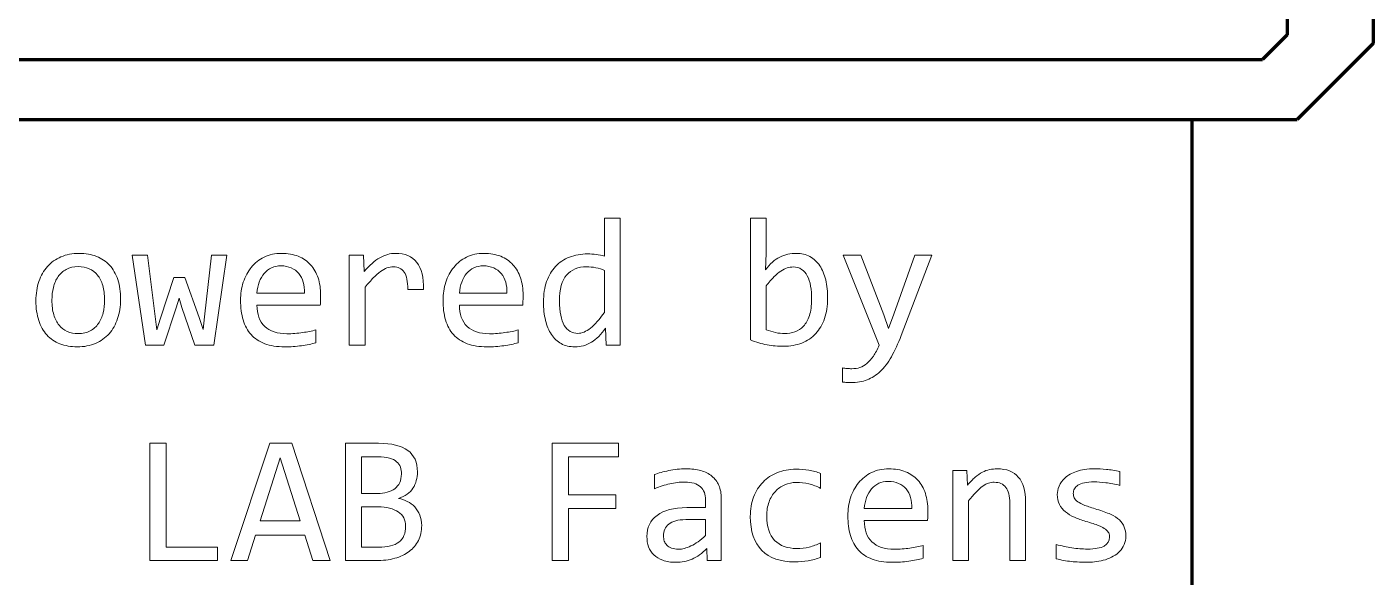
# Model space of a CAD drawing. Header units: millimetres. Extents: x -123 to 140, y -97 to 144.
# Drawn here: x 103.58 to 139.69, y 96.77 to 111.54 of the extents above; entities that cross this region are included whole.
import ezdxf

# ---------------------------------------------------------------- set-up
doc = ezdxf.new("R2010")
doc.units = ezdxf.units.MM
doc.header["$MEASUREMENT"] = 0
doc.layers.add('Layer 1', color=7, linetype='Continuous')

msp = doc.modelspace()

# ---------------------------------------------------------------- linework, layer by layer
at = {"layer": 'Layer 1', "color": 6, "lineweight": 120}
for points in [[(139.6938, 120.283), (139.6938, 120.283), (139.6937, 111.0883), (139.6937, 111.0883)], [(137.3844, 119.9558), (137.3844, 119.9558), (137.3844, 111.3222), (137.3844, 111.3222)], [(137.3844, 111.3222), (137.3844, 111.3222), (136.7244, 110.6622), (136.7244, 110.6622)], [(139.6937, 111.0883), (139.6937, 111.0883), (137.655, 109.0496), (137.655, 109.0496)], [(99.7719, 110.6624), (99.7719, 110.6624), (136.7244, 110.6622), (136.7244, 110.6622)], [(98.2743, 109.0498), (98.2743, 109.0498), (137.655, 109.0496), (137.655, 109.0496)], [(134.8441, 72.574), (134.8441, 72.574), (134.8426, 109.0496), (134.8426, 109.0496)]]:
    msp.add_open_spline(points, degree=3, dxfattribs=at)
at = {"layer": 'Layer 1', "color": 161, "lineweight": 9}
for points, knots in [([(117.436, 104.1535), (117.436, 104.3593), (117.4639, 104.5428), (117.5207, 104.7025), (117.5767, 104.8622), (117.6566, 104.9972), (117.7611, 105.1075), (117.8648, 105.2178), (117.9891, 105.3018), (118.1348, 105.3586), (118.2805, 105.4154), (118.4427, 105.4442), (118.6213, 105.4442), (118.6987, 105.4442), (118.7752, 105.4393), (118.8501, 105.4294), (118.925, 105.4203), (118.9983, 105.4047), (119.0707, 105.3841), (119.0707, 105.3841), (119.0707, 106.4023), (119.0707, 106.4023), (119.0707, 106.4023), (119.4905, 106.4023), (119.4905, 106.4023), (119.4905, 106.4023), (119.4905, 102.9945), (119.4905, 102.9945), (119.4905, 102.9945), (119.116, 102.9945), (119.116, 102.9945), (119.116, 102.9945), (119.102, 103.4522), (119.102, 103.4522), (118.9843, 103.281), (118.8575, 103.155), (118.7201, 103.0727), (118.5834, 102.9912), (118.4353, 102.95), (118.2764, 102.95), (118.1381, 102.95), (118.0155, 102.9789), (117.9101, 103.0373), (117.8047, 103.0949), (117.7175, 103.1764), (117.6475, 103.2818), (117.5775, 103.3871), (117.5249, 103.5139), (117.4895, 103.6613), (117.4541, 103.8094), (117.436, 103.9732), (117.436, 104.1535)], [0, 0, 0, 0, 0.0588235, 0.0588235, 0.0588235, 0.1176471, 0.1176471, 0.1176471, 0.1764706, 0.1764706, 0.1764706, 0.2352941, 0.2352941, 0.2352941, 0.2941176, 0.2941176, 0.2941176, 0.3529412, 0.3529412, 0.3529412, 0.4117647, 0.4117647, 0.4117647, 0.4705882, 0.4705882, 0.4705882, 0.5294118, 0.5294118, 0.5294118, 0.5882353, 0.5882353, 0.5882353, 0.6470588, 0.6470588, 0.6470588, 0.7058824, 0.7058824, 0.7058824, 0.7647059, 0.7647059, 0.7647059, 0.8235294, 0.8235294, 0.8235294, 0.8823529, 0.8823529, 0.8823529, 0.9411765, 0.9411765, 0.9411765, 1, 1, 1, 1]), ([(125.06, 104.2482), (125.06, 104.0473), (125.032, 103.867), (124.9769, 103.709), (124.9209, 103.5509), (124.8427, 103.416), (124.7407, 103.3065), (124.6386, 103.1962), (124.5143, 103.1114), (124.3678, 103.0529), (124.2212, 102.9945), (124.0566, 102.9649), (123.8731, 102.9649), (123.7306, 102.9649), (123.5841, 102.9789), (123.4343, 103.006), (123.2845, 103.0332), (123.1372, 103.0768), (122.9906, 103.1361), (122.9906, 103.1361), (122.9906, 106.4023), (122.9906, 106.4023), (122.9906, 106.4023), (123.4104, 106.4023), (123.4104, 106.4023), (123.4104, 106.4023), (123.4104, 105.464), (123.4104, 105.464), (123.4104, 105.464), (123.3915, 105.0153), (123.3915, 105.0153), (123.5117, 105.1775), (123.6409, 105.2919), (123.7784, 105.3586), (123.9159, 105.4253), (124.0632, 105.459), (124.2204, 105.459), (124.3587, 105.459), (124.4805, 105.4302), (124.5851, 105.3718), (124.6896, 105.3141), (124.7769, 105.2326), (124.8477, 105.1273), (124.9185, 105.0219), (124.972, 104.8952), (125.0074, 104.7462), (125.0427, 104.5972), (125.06, 104.4317), (125.06, 104.2482)], [0, 0, 0, 0, 0.0625, 0.0625, 0.0625, 0.125, 0.125, 0.125, 0.1875, 0.1875, 0.1875, 0.25, 0.25, 0.25, 0.3125, 0.3125, 0.3125, 0.375, 0.375, 0.375, 0.4375, 0.4375, 0.4375, 0.5, 0.5, 0.5, 0.5625, 0.5625, 0.5625, 0.625, 0.625, 0.625, 0.6875, 0.6875, 0.6875, 0.75, 0.75, 0.75, 0.8125, 0.8125, 0.8125, 0.875, 0.875, 0.875, 0.9375, 0.9375, 0.9375, 1, 1, 1, 1]), ([(106.0903, 104.2235), (106.0903, 104.0358), (106.064, 103.8629), (106.0105, 103.7065), (105.9578, 103.5493), (105.8813, 103.4151), (105.7817, 103.3032), (105.6821, 103.1921), (105.5602, 103.1048), (105.4178, 103.0431), (105.2746, 102.9813), (105.1116, 102.95), (104.9305, 102.95), (104.7568, 102.95), (104.6013, 102.9772), (104.4638, 103.0307), (104.3263, 103.085), (104.2094, 103.1641), (104.114, 103.2686), (104.0185, 103.3731), (103.9452, 103.5024), (103.8942, 103.6571), (103.844, 103.8111), (103.8185, 103.9889), (103.8185, 104.1897), (103.8185, 104.3782), (103.8448, 104.5503), (103.8983, 104.705), (103.951, 104.8606), (104.0275, 104.9939), (104.1271, 105.1059), (104.2267, 105.217), (104.3486, 105.3043), (104.491, 105.366), (104.6342, 105.4277), (104.7972, 105.459), (104.9783, 105.459), (105.152, 105.459), (105.3075, 105.4318), (105.445, 105.3783), (105.5825, 105.324), (105.6993, 105.2458), (105.7948, 105.1421), (105.8903, 105.0384), (105.9636, 104.9091), (106.0146, 104.7544), (106.0648, 104.6005), (106.0903, 104.4235), (106.0903, 104.2235)], [0, 0, 0, 0, 0.0625, 0.0625, 0.0625, 0.125, 0.125, 0.125, 0.1875, 0.1875, 0.1875, 0.25, 0.25, 0.25, 0.3125, 0.3125, 0.3125, 0.375, 0.375, 0.375, 0.4375, 0.4375, 0.4375, 0.5, 0.5, 0.5, 0.5625, 0.5625, 0.5625, 0.625, 0.625, 0.625, 0.6875, 0.6875, 0.6875, 0.75, 0.75, 0.75, 0.8125, 0.8125, 0.8125, 0.875, 0.875, 0.875, 0.9375, 0.9375, 0.9375, 1, 1, 1, 1]), ([(105.6607, 104.2062), (105.6607, 104.3552), (105.6442, 104.486), (105.6113, 104.598), (105.5783, 104.7099), (105.5314, 104.803), (105.4705, 104.8779), (105.4088, 104.9528), (105.3347, 105.0087), (105.2474, 105.0466), (105.1594, 105.0845), (105.0622, 105.1034), (104.9544, 105.1034), (104.8293, 105.1034), (104.7214, 105.0787), (104.6325, 105.0301), (104.5436, 104.9808), (104.4704, 104.9149), (104.4136, 104.8334), (104.356, 104.7511), (104.3148, 104.6556), (104.2876, 104.547), (104.2613, 104.4383), (104.2481, 104.3247), (104.2481, 104.2062), (104.2481, 104.0564), (104.2646, 103.9247), (104.2975, 103.8127), (104.3304, 103.6999), (104.3774, 103.6061), (104.4383, 103.5312), (104.5, 103.4563), (104.5733, 103.4003), (104.6605, 103.3624), (104.747, 103.3246), (104.8449, 103.3057), (104.9544, 103.3057), (105.0795, 103.3057), (105.1873, 103.3303), (105.2762, 103.3789), (105.3651, 103.4283), (105.4384, 103.4942), (105.4952, 103.5756), (105.5528, 103.658), (105.594, 103.7534), (105.6211, 103.8621), (105.6475, 103.9708), (105.6607, 104.0852), (105.6607, 104.2062)], [0, 0, 0, 0, 0.0625, 0.0625, 0.0625, 0.125, 0.125, 0.125, 0.1875, 0.1875, 0.1875, 0.25, 0.25, 0.25, 0.3125, 0.3125, 0.3125, 0.375, 0.375, 0.375, 0.4375, 0.4375, 0.4375, 0.5, 0.5, 0.5, 0.5625, 0.5625, 0.5625, 0.625, 0.625, 0.625, 0.6875, 0.6875, 0.6875, 0.75, 0.75, 0.75, 0.8125, 0.8125, 0.8125, 0.875, 0.875, 0.875, 0.9375, 0.9375, 0.9375, 1, 1, 1, 1]), ([(108.9418, 105.4146), (108.9418, 105.4146), (108.5919, 102.9945), (108.5919, 102.9945), (108.5919, 102.9945), (108.0824, 102.9945), (108.0824, 102.9945), (108.0824, 102.9945), (107.7326, 104.0086), (107.7326, 104.0086), (107.7326, 104.0086), (107.6626, 104.2556), (107.6626, 104.2556), (107.6626, 104.2556), (107.5827, 103.9946), (107.5827, 103.9946), (107.5827, 103.9946), (107.2485, 102.9945), (107.2485, 102.9945), (107.2485, 102.9945), (106.7538, 102.9945), (106.7538, 102.9945), (106.7538, 102.9945), (106.4032, 105.4146), (106.4032, 105.4146), (106.4032, 105.4146), (106.8131, 105.4146), (106.8131, 105.4146), (106.8131, 105.4146), (107.0164, 103.7683), (107.0164, 103.7683), (107.0164, 103.7683), (107.06, 103.4044), (107.06, 103.4044), (107.06, 103.4044), (107.1638, 103.7222), (107.1638, 103.7222), (107.1638, 103.7222), (107.5152, 104.812), (107.5152, 104.812), (107.5152, 104.812), (107.8173, 104.812), (107.8173, 104.812), (107.8173, 104.812), (108.196, 103.737), (108.196, 103.737), (108.196, 103.737), (108.3046, 103.4184), (108.3046, 103.4184), (108.3046, 103.4184), (108.3409, 103.7559), (108.3409, 103.7559), (108.3409, 103.7559), (108.5269, 105.4146), (108.5269, 105.4146), (108.5269, 105.4146), (108.9418, 105.4146), (108.9418, 105.4146)], [0, 0, 0, 0, 0.0526316, 0.0526316, 0.0526316, 0.1052632, 0.1052632, 0.1052632, 0.1578947, 0.1578947, 0.1578947, 0.2105263, 0.2105263, 0.2105263, 0.2631579, 0.2631579, 0.2631579, 0.3157895, 0.3157895, 0.3157895, 0.3684211, 0.3684211, 0.3684211, 0.4210526, 0.4210526, 0.4210526, 0.4736842, 0.4736842, 0.4736842, 0.5263158, 0.5263158, 0.5263158, 0.5789474, 0.5789474, 0.5789474, 0.6315789, 0.6315789, 0.6315789, 0.6842105, 0.6842105, 0.6842105, 0.7368421, 0.7368421, 0.7368421, 0.7894737, 0.7894737, 0.7894737, 0.8421053, 0.8421053, 0.8421053, 0.8947368, 0.8947368, 0.8947368, 0.9473684, 0.9473684, 0.9473684, 1, 1, 1, 1]), ([(111.4573, 104.3338), (111.4573, 104.2745), (111.4565, 104.2243), (111.4549, 104.1848), (111.4532, 104.1444), (111.4508, 104.1066), (111.4475, 104.0712), (111.4475, 104.0712), (109.7485, 104.0712), (109.7485, 104.0712), (109.7485, 103.8234), (109.8176, 103.6324), (109.9559, 103.4999), (110.0942, 103.3674), (110.2934, 103.3007), (110.5543, 103.3007), (110.6251, 103.3007), (110.6959, 103.3032), (110.7667, 103.3089), (110.8375, 103.3147), (110.9058, 103.3221), (110.9717, 103.332), (111.0375, 103.3419), (111.1009, 103.3526), (111.161, 103.3649), (111.2219, 103.3764), (111.2771, 103.3896), (111.3289, 103.4044), (111.3289, 103.4044), (111.3289, 103.0587), (111.3289, 103.0587), (111.2145, 103.0266), (111.0853, 103.0003), (110.9412, 102.9805), (110.798, 102.9599), (110.6482, 102.95), (110.4943, 102.95), (110.286, 102.95), (110.1074, 102.978), (109.9584, 103.0348), (109.8086, 103.0908), (109.6859, 103.1723), (109.5904, 103.2793), (109.4941, 103.3863), (109.4233, 103.5172), (109.3781, 103.6728), (109.332, 103.8275), (109.3089, 104.0037), (109.3089, 104.1996), (109.3089, 104.37), (109.3336, 104.5313), (109.3822, 104.6836), (109.4316, 104.8351), (109.5032, 104.9692), (109.597, 105.0837), (109.6909, 105.1989), (109.8061, 105.2903), (109.9427, 105.3578), (110.0794, 105.4253), (110.235, 105.459), (110.4086, 105.459), (110.5774, 105.459), (110.7264, 105.4327), (110.8573, 105.3792), (110.9873, 105.3265), (111.0968, 105.2516), (111.1857, 105.1544), (111.2754, 105.0573), (111.3429, 104.9388), (111.389, 104.7997), (111.4343, 104.6614), (111.4573, 104.5058), (111.4573, 104.3338)], [0, 0, 0, 0, 0.0416667, 0.0416667, 0.0416667, 0.0833333, 0.0833333, 0.0833333, 0.125, 0.125, 0.125, 0.1666667, 0.1666667, 0.1666667, 0.2083333, 0.2083333, 0.2083333, 0.25, 0.25, 0.25, 0.2916667, 0.2916667, 0.2916667, 0.3333333, 0.3333333, 0.3333333, 0.375, 0.375, 0.375, 0.4166667, 0.4166667, 0.4166667, 0.4583333, 0.4583333, 0.4583333, 0.5, 0.5, 0.5, 0.5416667, 0.5416667, 0.5416667, 0.5833333, 0.5833333, 0.5833333, 0.625, 0.625, 0.625, 0.6666667, 0.6666667, 0.6666667, 0.7083333, 0.7083333, 0.7083333, 0.75, 0.75, 0.75, 0.7916667, 0.7916667, 0.7916667, 0.8333333, 0.8333333, 0.8333333, 0.875, 0.875, 0.875, 0.9166667, 0.9166667, 0.9166667, 0.9583333, 0.9583333, 0.9583333, 1, 1, 1, 1]), ([(111.0227, 104.3922), (111.0277, 104.5), (111.017, 104.5988), (110.9914, 104.6877), (110.9659, 104.7766), (110.9256, 104.854), (110.8721, 104.9182), (110.8178, 104.9824), (110.7511, 105.0326), (110.6704, 105.0688), (110.5897, 105.1051), (110.4967, 105.1232), (110.3905, 105.1232), (110.2983, 105.1232), (110.2152, 105.1059), (110.1395, 105.0705), (110.0637, 105.0351), (109.9987, 104.9849), (109.9436, 104.9207), (109.8892, 104.8565), (109.8448, 104.7791), (109.811, 104.6885), (109.7773, 104.5988), (109.7567, 104.5), (109.7485, 104.3922), (109.7485, 104.3922), (111.0227, 104.3922), (111.0227, 104.3922)], [0, 0, 0, 0, 0.1111111, 0.1111111, 0.1111111, 0.2222222, 0.2222222, 0.2222222, 0.3333333, 0.3333333, 0.3333333, 0.4444444, 0.4444444, 0.4444444, 0.5555556, 0.5555556, 0.5555556, 0.6666667, 0.6666667, 0.6666667, 0.7777778, 0.7777778, 0.7777778, 0.8888889, 0.8888889, 0.8888889, 1, 1, 1, 1]), ([(112.227, 105.4146), (112.227, 105.4146), (112.6106, 105.4146), (112.6106, 105.4146), (112.6106, 105.4146), (112.6229, 104.9684), (112.6229, 104.9684), (112.7662, 105.1405), (112.9069, 105.2656), (113.046, 105.3429), (113.1852, 105.4203), (113.3259, 105.459), (113.4675, 105.459), (113.7177, 105.459), (113.9079, 105.3775), (114.0379, 105.2154), (114.1672, 105.0524), (114.2273, 104.8112), (114.2174, 104.491), (114.2174, 104.491), (113.7926, 104.491), (113.7926, 104.491), (113.7976, 104.7042), (113.7663, 104.8581), (113.6996, 104.9544), (113.633, 105.0507), (113.535, 105.0985), (113.4066, 105.0985), (113.3506, 105.0985), (113.2938, 105.0886), (113.237, 105.068), (113.1794, 105.0483), (113.121, 105.0162), (113.0609, 104.9717), (113, 104.9273), (112.9366, 104.8705), (112.8691, 104.8005), (112.8016, 104.7313), (112.7291, 104.6474), (112.6518, 104.5486), (112.6518, 104.5486), (112.6518, 102.9945), (112.6518, 102.9945), (112.6518, 102.9945), (112.227, 102.9945), (112.227, 102.9945), (112.227, 102.9945), (112.227, 105.4146), (112.227, 105.4146)], [0, 0, 0, 0, 0.0625, 0.0625, 0.0625, 0.125, 0.125, 0.125, 0.1875, 0.1875, 0.1875, 0.25, 0.25, 0.25, 0.3125, 0.3125, 0.3125, 0.375, 0.375, 0.375, 0.4375, 0.4375, 0.4375, 0.5, 0.5, 0.5, 0.5625, 0.5625, 0.5625, 0.625, 0.625, 0.625, 0.6875, 0.6875, 0.6875, 0.75, 0.75, 0.75, 0.8125, 0.8125, 0.8125, 0.875, 0.875, 0.875, 0.9375, 0.9375, 0.9375, 1, 1, 1, 1]), ([(116.8885, 104.3338), (116.8885, 104.2745), (116.8877, 104.2243), (116.8861, 104.1848), (116.8844, 104.1444), (116.882, 104.1066), (116.8787, 104.0712), (116.8787, 104.0712), (115.1797, 104.0712), (115.1797, 104.0712), (115.1797, 103.8234), (115.2488, 103.6324), (115.3871, 103.4999), (115.5254, 103.3674), (115.7246, 103.3007), (115.9855, 103.3007), (116.0563, 103.3007), (116.1271, 103.3032), (116.1979, 103.3089), (116.2687, 103.3147), (116.337, 103.3221), (116.4029, 103.332), (116.4687, 103.3419), (116.5321, 103.3526), (116.5922, 103.3649), (116.6531, 103.3764), (116.7083, 103.3896), (116.7601, 103.4044), (116.7601, 103.4044), (116.7601, 103.0587), (116.7601, 103.0587), (116.6457, 103.0266), (116.5165, 103.0003), (116.3724, 102.9805), (116.2292, 102.9599), (116.0794, 102.95), (115.9255, 102.95), (115.7172, 102.95), (115.5386, 102.978), (115.3896, 103.0348), (115.2398, 103.0908), (115.1171, 103.1723), (115.0216, 103.2793), (114.9253, 103.3863), (114.8545, 103.5172), (114.8093, 103.6728), (114.7632, 103.8275), (114.7401, 104.0037), (114.7401, 104.1996), (114.7401, 104.37), (114.7648, 104.5313), (114.8134, 104.6836), (114.8628, 104.8351), (114.9344, 104.9692), (115.0282, 105.0837), (115.1221, 105.1989), (115.2373, 105.2903), (115.3739, 105.3578), (115.5106, 105.4253), (115.6662, 105.459), (115.8398, 105.459), (116.0086, 105.459), (116.1576, 105.4327), (116.2885, 105.3792), (116.4185, 105.3265), (116.528, 105.2516), (116.6169, 105.1544), (116.7066, 105.0573), (116.7741, 104.9388), (116.8202, 104.7997), (116.8655, 104.6614), (116.8885, 104.5058), (116.8885, 104.3338)], [0, 0, 0, 0, 0.0416667, 0.0416667, 0.0416667, 0.0833333, 0.0833333, 0.0833333, 0.125, 0.125, 0.125, 0.1666667, 0.1666667, 0.1666667, 0.2083333, 0.2083333, 0.2083333, 0.25, 0.25, 0.25, 0.2916667, 0.2916667, 0.2916667, 0.3333333, 0.3333333, 0.3333333, 0.375, 0.375, 0.375, 0.4166667, 0.4166667, 0.4166667, 0.4583333, 0.4583333, 0.4583333, 0.5, 0.5, 0.5, 0.5416667, 0.5416667, 0.5416667, 0.5833333, 0.5833333, 0.5833333, 0.625, 0.625, 0.625, 0.6666667, 0.6666667, 0.6666667, 0.7083333, 0.7083333, 0.7083333, 0.75, 0.75, 0.75, 0.7916667, 0.7916667, 0.7916667, 0.8333333, 0.8333333, 0.8333333, 0.875, 0.875, 0.875, 0.9166667, 0.9166667, 0.9166667, 0.9583333, 0.9583333, 0.9583333, 1, 1, 1, 1]), ([(116.4539, 104.3922), (116.4589, 104.5), (116.4482, 104.5988), (116.4226, 104.6877), (116.3971, 104.7766), (116.3568, 104.854), (116.3033, 104.9182), (116.249, 104.9824), (116.1823, 105.0326), (116.1016, 105.0688), (116.0209, 105.1051), (115.9279, 105.1232), (115.8217, 105.1232), (115.7295, 105.1232), (115.6464, 105.1059), (115.5707, 105.0705), (115.4949, 105.0351), (115.4299, 104.9849), (115.3748, 104.9207), (115.3204, 104.8565), (115.276, 104.7791), (115.2422, 104.6885), (115.2085, 104.5988), (115.1879, 104.5), (115.1797, 104.3922), (115.1797, 104.3922), (116.4539, 104.3922), (116.4539, 104.3922)], [0, 0, 0, 0, 0.1111111, 0.1111111, 0.1111111, 0.2222222, 0.2222222, 0.2222222, 0.3333333, 0.3333333, 0.3333333, 0.4444444, 0.4444444, 0.4444444, 0.5555556, 0.5555556, 0.5555556, 0.6666667, 0.6666667, 0.6666667, 0.7777778, 0.7777778, 0.7777778, 0.8888889, 0.8888889, 0.8888889, 1, 1, 1, 1]), ([(127.8571, 105.4146), (127.8571, 105.4146), (127.034, 103.2538), (127.034, 103.2538), (126.9492, 103.0332), (126.8611, 102.843), (126.7697, 102.6833), (126.6792, 102.5237), (126.5796, 102.3928), (126.4718, 102.2899), (126.3648, 102.1878), (126.2462, 102.1121), (126.1178, 102.0643), (125.9894, 102.0158), (125.8453, 101.9919), (125.6857, 101.9919), (125.6445, 101.9919), (125.6066, 101.9927), (125.5729, 101.9944), (125.5391, 101.996), (125.5021, 101.9985), (125.4618, 102.0018), (125.4618, 102.0018), (125.4618, 102.3821), (125.4618, 102.3821), (125.4972, 102.3771), (125.5358, 102.373), (125.5778, 102.3689), (125.619, 102.3648), (125.6634, 102.3623), (125.7103, 102.3623), (125.7869, 102.3623), (125.8593, 102.3738), (125.926, 102.3961), (125.9927, 102.4183), (126.0561, 102.4553), (126.1153, 102.5055), (126.1746, 102.5566), (126.2314, 102.6224), (126.2866, 102.7023), (126.3409, 102.783), (126.3944, 102.8801), (126.4454, 102.9945), (126.4454, 102.9945), (125.4766, 105.4146), (125.4766, 105.4146), (125.4766, 105.4146), (125.954, 105.4146), (125.954, 105.4146), (125.954, 105.4146), (126.5681, 103.8119), (126.5681, 103.8119), (126.5681, 103.8119), (126.6915, 103.4382), (126.6915, 103.4382), (126.6915, 103.4382), (126.8315, 103.8234), (126.8315, 103.8234), (126.8315, 103.8234), (127.397, 105.4146), (127.397, 105.4146), (127.397, 105.4146), (127.8571, 105.4146), (127.8571, 105.4146)], [0, 0, 0, 0, 0.047619, 0.047619, 0.047619, 0.0952381, 0.0952381, 0.0952381, 0.1428571, 0.1428571, 0.1428571, 0.1904762, 0.1904762, 0.1904762, 0.2380952, 0.2380952, 0.2380952, 0.2857143, 0.2857143, 0.2857143, 0.3333333, 0.3333333, 0.3333333, 0.3809524, 0.3809524, 0.3809524, 0.4285714, 0.4285714, 0.4285714, 0.4761905, 0.4761905, 0.4761905, 0.5238095, 0.5238095, 0.5238095, 0.5714286, 0.5714286, 0.5714286, 0.6190476, 0.6190476, 0.6190476, 0.6666667, 0.6666667, 0.6666667, 0.7142857, 0.7142857, 0.7142857, 0.7619048, 0.7619048, 0.7619048, 0.8095238, 0.8095238, 0.8095238, 0.8571429, 0.8571429, 0.8571429, 0.9047619, 0.9047619, 0.9047619, 0.952381, 0.952381, 0.952381, 1, 1, 1, 1]), ([(117.8656, 104.1815), (117.8656, 103.8893), (117.9084, 103.6703), (117.9949, 103.5263), (118.0813, 103.3822), (118.2031, 103.3106), (118.3604, 103.3106), (118.4674, 103.3106), (118.5793, 103.3583), (118.6979, 103.453), (118.8156, 103.5477), (118.9407, 103.6884), (119.0707, 103.8753), (119.0707, 103.8753), (119.0707, 104.9997), (119.0707, 104.9997), (119.0016, 105.0318), (118.925, 105.0565), (118.8411, 105.073), (118.7579, 105.0902), (118.6748, 105.0985), (118.5925, 105.0985), (118.3637, 105.0985), (118.1859, 105.0244), (118.0574, 104.8762), (117.9299, 104.7289), (117.8656, 104.4967), (117.8656, 104.1815)], [0, 0, 0, 0, 0.1111111, 0.1111111, 0.1111111, 0.2222222, 0.2222222, 0.2222222, 0.3333333, 0.3333333, 0.3333333, 0.4444444, 0.4444444, 0.4444444, 0.5555556, 0.5555556, 0.5555556, 0.6666667, 0.6666667, 0.6666667, 0.7777778, 0.7777778, 0.7777778, 0.8888889, 0.8888889, 0.8888889, 1, 1, 1, 1]), ([(124.6303, 104.23), (124.6303, 104.3568), (124.6213, 104.4737), (124.6024, 104.5799), (124.5843, 104.6861), (124.5546, 104.7766), (124.5143, 104.8523), (124.4748, 104.9281), (124.4229, 104.9873), (124.3604, 105.0293), (124.2978, 105.0721), (124.2229, 105.0935), (124.1365, 105.0935), (124.083, 105.0935), (124.0294, 105.0853), (123.9743, 105.068), (123.92, 105.0516), (123.8632, 105.0227), (123.8047, 104.9841), (123.7463, 104.9445), (123.6837, 104.8919), (123.6187, 104.8268), (123.5537, 104.7618), (123.4845, 104.6811), (123.4104, 104.5848), (123.4104, 104.5848), (123.4104, 103.4094), (123.4104, 103.4094), (123.4928, 103.3773), (123.5759, 103.3517), (123.6615, 103.3336), (123.7463, 103.3147), (123.8278, 103.3057), (123.9043, 103.3057), (124.0015, 103.3057), (124.0928, 103.3213), (124.1809, 103.3517), (124.2682, 103.3822), (124.3455, 103.4332), (124.4122, 103.5049), (124.4789, 103.5765), (124.5316, 103.6711), (124.5711, 103.7897), (124.6106, 103.9074), (124.6303, 104.0547), (124.6303, 104.23)], [0, 0, 0, 0, 0.0666667, 0.0666667, 0.0666667, 0.1333333, 0.1333333, 0.1333333, 0.2, 0.2, 0.2, 0.2666667, 0.2666667, 0.2666667, 0.3333333, 0.3333333, 0.3333333, 0.4, 0.4, 0.4, 0.4666667, 0.4666667, 0.4666667, 0.5333333, 0.5333333, 0.5333333, 0.6, 0.6, 0.6, 0.6666667, 0.6666667, 0.6666667, 0.7333333, 0.7333333, 0.7333333, 0.8, 0.8, 0.8, 0.8666667, 0.8666667, 0.8666667, 0.9333333, 0.9333333, 0.9333333, 1, 1, 1, 1]), ([(108.6874, 97.211), (108.6874, 97.211), (106.8748, 97.211), (106.8748, 97.211), (106.8748, 97.211), (106.8748, 100.362), (106.8748, 100.362), (106.8748, 100.362), (107.3095, 100.362), (107.3095, 100.362), (107.3095, 100.362), (107.3095, 97.5765), (107.3095, 97.5765), (107.3095, 97.5765), (108.6874, 97.5765), (108.6874, 97.5765), (108.6874, 97.5765), (108.6874, 97.211), (108.6874, 97.211)], [0, 0, 0, 0, 0.1666667, 0.1666667, 0.1666667, 0.3333333, 0.3333333, 0.3333333, 0.5, 0.5, 0.5, 0.6666667, 0.6666667, 0.6666667, 0.8333333, 0.8333333, 0.8333333, 1, 1, 1, 1]), ([(111.7166, 97.211), (111.7166, 97.211), (111.2491, 97.211), (111.2491, 97.211), (111.2491, 97.211), (111.0309, 97.8975), (111.0309, 97.8975), (111.0309, 97.8975), (109.7139, 97.8975), (109.7139, 97.8975), (109.7139, 97.8975), (109.4958, 97.211), (109.4958, 97.211), (109.4958, 97.211), (109.0496, 97.211), (109.0496, 97.211), (109.0496, 97.211), (110.0958, 100.362), (110.0958, 100.362), (110.0958, 100.362), (110.6844, 100.362), (110.6844, 100.362), (110.6844, 100.362), (111.7166, 97.211), (111.7166, 97.211)], [0, 0, 0, 0, 0.125, 0.125, 0.125, 0.25, 0.25, 0.25, 0.375, 0.375, 0.375, 0.5, 0.5, 0.5, 0.625, 0.625, 0.625, 0.75, 0.75, 0.75, 0.875, 0.875, 0.875, 1, 1, 1, 1]), ([(114.168, 98.1535), (114.168, 98.0029), (114.1392, 97.8687), (114.0807, 97.7518), (114.0231, 97.6357), (113.9408, 97.537), (113.833, 97.4571), (113.726, 97.3765), (113.5967, 97.3155), (113.4445, 97.2736), (113.293, 97.2316), (113.1242, 97.211), (112.9382, 97.211), (112.9382, 97.211), (112.1233, 97.211), (112.1233, 97.211), (112.1233, 97.211), (112.1233, 100.362), (112.1233, 100.362), (112.1233, 100.362), (113.0139, 100.362), (113.0139, 100.362), (113.7079, 100.362), (114.0544, 100.1068), (114.0544, 99.5957), (114.0544, 99.4253), (114.0141, 99.2788), (113.9342, 99.1561), (113.8544, 99.0343), (113.7235, 98.9437), (113.5424, 98.8836), (113.6272, 98.868), (113.707, 98.8408), (113.7828, 98.8021), (113.8577, 98.7635), (113.9243, 98.7132), (113.982, 98.6523), (114.0388, 98.5914), (114.0849, 98.519), (114.1178, 98.4358), (114.1515, 98.3519), (114.168, 98.258), (114.168, 98.1535)], [0, 0, 0, 0, 0.0714286, 0.0714286, 0.0714286, 0.1428571, 0.1428571, 0.1428571, 0.2142857, 0.2142857, 0.2142857, 0.2857143, 0.2857143, 0.2857143, 0.3571429, 0.3571429, 0.3571429, 0.4285714, 0.4285714, 0.4285714, 0.5, 0.5, 0.5, 0.5714286, 0.5714286, 0.5714286, 0.6428571, 0.6428571, 0.6428571, 0.7142857, 0.7142857, 0.7142857, 0.7857143, 0.7857143, 0.7857143, 0.8571429, 0.8571429, 0.8571429, 0.9285714, 0.9285714, 0.9285714, 1, 1, 1, 1]), ([(119.4461, 99.9965), (119.4461, 99.9965), (118.1077, 99.9965), (118.1077, 99.9965), (118.1077, 99.9965), (118.1077, 98.9742), (118.1077, 98.9742), (118.1077, 98.9742), (119.3761, 98.9742), (119.3761, 98.9742), (119.3761, 98.9742), (119.3761, 98.6136), (119.3761, 98.6136), (119.3761, 98.6136), (118.1077, 98.6136), (118.1077, 98.6136), (118.1077, 98.6136), (118.1077, 97.211), (118.1077, 97.211), (118.1077, 97.211), (117.6681, 97.211), (117.6681, 97.211), (117.6681, 97.211), (117.6681, 100.362), (117.6681, 100.362), (117.6681, 100.362), (119.4461, 100.362), (119.4461, 100.362), (119.4461, 100.362), (119.4461, 99.9965), (119.4461, 99.9965)], [0, 0, 0, 0, 0.1, 0.1, 0.1, 0.2, 0.2, 0.2, 0.3, 0.3, 0.3, 0.4, 0.4, 0.4, 0.5, 0.5, 0.5, 0.6, 0.6, 0.6, 0.7, 0.7, 0.7, 0.8, 0.8, 0.8, 0.9, 0.9, 0.9, 1, 1, 1, 1]), ([(110.9083, 98.2827), (110.9083, 98.2827), (110.3733, 99.9694), (110.3733, 99.9694), (110.3733, 99.9694), (109.8366, 98.2827), (109.8366, 98.2827), (109.8366, 98.2827), (110.9083, 98.2827), (110.9083, 98.2827)], [0, 0, 0, 0, 0.3333333, 0.3333333, 0.3333333, 0.6666667, 0.6666667, 0.6666667, 1, 1, 1, 1]), ([(113.6247, 99.538), (113.6247, 99.6023), (113.6148, 99.6632), (113.5959, 99.72), (113.577, 99.7776), (113.5432, 99.8261), (113.4955, 99.8673), (113.4477, 99.9085), (113.3827, 99.9414), (113.302, 99.9653), (113.2206, 99.9891), (113.1177, 100.0015), (112.9934, 100.0015), (112.9934, 100.0015), (112.553, 100.0015), (112.553, 100.0015), (112.553, 100.0015), (112.553, 99.0137), (112.553, 99.0137), (112.553, 99.0137), (112.9785, 99.0137), (112.9785, 99.0137), (113.0765, 99.0137), (113.1646, 99.0244), (113.2428, 99.045), (113.3218, 99.0664), (113.3901, 99.0985), (113.4461, 99.1421), (113.5029, 99.1849), (113.5473, 99.2392), (113.5778, 99.3051), (113.6091, 99.3701), (113.6247, 99.4475), (113.6247, 99.538)], [0, 0, 0, 0, 0.0909091, 0.0909091, 0.0909091, 0.1818182, 0.1818182, 0.1818182, 0.2727273, 0.2727273, 0.2727273, 0.3636364, 0.3636364, 0.3636364, 0.4545455, 0.4545455, 0.4545455, 0.5454545, 0.5454545, 0.5454545, 0.6363636, 0.6363636, 0.6363636, 0.7272727, 0.7272727, 0.7272727, 0.8181818, 0.8181818, 0.8181818, 0.9090909, 0.9090909, 0.9090909, 1, 1, 1, 1]), ([(121.8316, 97.211), (121.8316, 97.211), (121.8226, 97.5361), (121.8226, 97.5361), (121.6909, 97.4061), (121.5567, 97.3114), (121.4209, 97.2538), (121.285, 97.1954), (121.1418, 97.1665), (120.9928, 97.1665), (120.8545, 97.1665), (120.736, 97.1847), (120.638, 97.2201), (120.5401, 97.2555), (120.4586, 97.304), (120.3952, 97.3658), (120.3318, 97.4275), (120.2849, 97.4999), (120.2553, 97.5839), (120.2256, 97.6678), (120.2108, 97.7584), (120.2108, 97.8563), (120.2108, 98.0992), (120.3014, 98.2893), (120.4825, 98.4268), (120.6636, 98.5643), (120.9303, 98.6334), (121.2842, 98.6334), (121.2842, 98.6334), (121.7863, 98.6334), (121.7863, 98.6334), (121.7863, 98.6334), (121.7863, 98.8458), (121.7863, 98.8458), (121.7863, 98.9898), (121.7402, 99.1042), (121.6489, 99.1907), (121.5567, 99.2771), (121.4167, 99.3199), (121.2291, 99.3199), (121.0924, 99.3199), (120.9574, 99.3043), (120.8249, 99.2738), (120.6924, 99.2425), (120.5549, 99.1989), (120.4133, 99.1421), (120.4133, 99.1421), (120.4133, 99.5224), (120.4133, 99.5224), (120.466, 99.5413), (120.5253, 99.5603), (120.5903, 99.5784), (120.6553, 99.5973), (120.7245, 99.613), (120.7961, 99.6278), (120.8685, 99.6418), (120.9443, 99.6533), (121.0233, 99.6623), (121.1015, 99.6714), (121.1813, 99.6755), (121.2612, 99.6755), (121.4077, 99.6755), (121.5394, 99.659), (121.6571, 99.6269), (121.774, 99.5948), (121.8736, 99.5463), (121.9543, 99.4804), (122.0358, 99.4146), (122.0975, 99.3314), (122.1411, 99.2318), (122.1847, 99.1322), (122.2061, 99.0145), (122.2061, 98.8795), (122.2061, 98.8795), (122.2061, 97.211), (122.2061, 97.211), (122.2061, 97.211), (121.8316, 97.211), (121.8316, 97.211)], [0, 0, 0, 0, 0.0384615, 0.0384615, 0.0384615, 0.0769231, 0.0769231, 0.0769231, 0.1153846, 0.1153846, 0.1153846, 0.1538462, 0.1538462, 0.1538462, 0.1923077, 0.1923077, 0.1923077, 0.2307692, 0.2307692, 0.2307692, 0.2692308, 0.2692308, 0.2692308, 0.3076923, 0.3076923, 0.3076923, 0.3461538, 0.3461538, 0.3461538, 0.3846154, 0.3846154, 0.3846154, 0.4230769, 0.4230769, 0.4230769, 0.4615385, 0.4615385, 0.4615385, 0.5, 0.5, 0.5, 0.5384615, 0.5384615, 0.5384615, 0.5769231, 0.5769231, 0.5769231, 0.6153846, 0.6153846, 0.6153846, 0.6538462, 0.6538462, 0.6538462, 0.6923077, 0.6923077, 0.6923077, 0.7307692, 0.7307692, 0.7307692, 0.7692308, 0.7692308, 0.7692308, 0.8076923, 0.8076923, 0.8076923, 0.8461538, 0.8461538, 0.8461538, 0.8846154, 0.8846154, 0.8846154, 0.9230769, 0.9230769, 0.9230769, 0.9615385, 0.9615385, 0.9615385, 1, 1, 1, 1]), ([(124.8724, 97.2999), (124.7629, 97.2579), (124.6509, 97.2266), (124.5357, 97.2069), (124.4204, 97.1863), (124.3019, 97.1764), (124.1801, 97.1764), (123.7973, 97.1764), (123.5026, 97.2801), (123.296, 97.4876), (123.0894, 97.695), (122.9857, 97.9979), (122.9857, 98.3972), (122.9857, 98.5881), (123.0153, 98.7618), (123.0746, 98.9182), (123.1347, 99.0738), (123.2178, 99.2071), (123.3257, 99.3183), (123.4335, 99.4294), (123.5627, 99.515), (123.7117, 99.5751), (123.8615, 99.6352), (124.0262, 99.6656), (124.2064, 99.6656), (124.3315, 99.6656), (124.4493, 99.6566), (124.5587, 99.6393), (124.6682, 99.6212), (124.7728, 99.5924), (124.8724, 99.552), (124.8724, 99.552), (124.8724, 99.152), (124.8724, 99.152), (124.7678, 99.2071), (124.6616, 99.2475), (124.553, 99.2722), (124.4443, 99.2977), (124.3324, 99.31), (124.2163, 99.31), (124.1085, 99.31), (124.0072, 99.2895), (123.9109, 99.2483), (123.8154, 99.2071), (123.7315, 99.1487), (123.659, 99.0713), (123.5866, 98.9939), (123.5298, 98.9001), (123.4878, 98.789), (123.4458, 98.6779), (123.4253, 98.5527), (123.4253, 98.4128), (123.4253, 98.1198), (123.496, 97.9008), (123.6385, 97.7551), (123.7809, 97.6094), (123.9784, 97.537), (124.2311, 97.537), (124.3447, 97.537), (124.4558, 97.5501), (124.5629, 97.5757), (124.669, 97.6012), (124.7728, 97.639), (124.8724, 97.6901), (124.8724, 97.6901), (124.8724, 97.2999), (124.8724, 97.2999)], [0, 0, 0, 0, 0.0454545, 0.0454545, 0.0454545, 0.0909091, 0.0909091, 0.0909091, 0.1363636, 0.1363636, 0.1363636, 0.1818182, 0.1818182, 0.1818182, 0.2272727, 0.2272727, 0.2272727, 0.2727273, 0.2727273, 0.2727273, 0.3181818, 0.3181818, 0.3181818, 0.3636364, 0.3636364, 0.3636364, 0.4090909, 0.4090909, 0.4090909, 0.4545455, 0.4545455, 0.4545455, 0.5, 0.5, 0.5, 0.5454545, 0.5454545, 0.5454545, 0.5909091, 0.5909091, 0.5909091, 0.6363636, 0.6363636, 0.6363636, 0.6818182, 0.6818182, 0.6818182, 0.7272727, 0.7272727, 0.7272727, 0.7727273, 0.7727273, 0.7727273, 0.8181818, 0.8181818, 0.8181818, 0.8636364, 0.8636364, 0.8636364, 0.9090909, 0.9090909, 0.9090909, 0.9545455, 0.9545455, 0.9545455, 1, 1, 1, 1]), ([(127.7509, 98.5503), (127.7509, 98.491), (127.7501, 98.4408), (127.7485, 98.4013), (127.7468, 98.3609), (127.7444, 98.3231), (127.7411, 98.2877), (127.7411, 98.2877), (126.0421, 98.2877), (126.0421, 98.2877), (126.0421, 98.0399), (126.1112, 97.8489), (126.2495, 97.7164), (126.3878, 97.5839), (126.587, 97.5172), (126.8479, 97.5172), (126.9187, 97.5172), (126.9895, 97.5197), (127.0603, 97.5254), (127.1311, 97.5312), (127.1994, 97.5386), (127.2653, 97.5485), (127.3311, 97.5584), (127.3945, 97.5691), (127.4546, 97.5814), (127.5155, 97.5929), (127.5707, 97.6061), (127.6225, 97.6209), (127.6225, 97.6209), (127.6225, 97.2752), (127.6225, 97.2752), (127.5081, 97.2431), (127.3789, 97.2168), (127.2348, 97.197), (127.0916, 97.1764), (126.9418, 97.1665), (126.7879, 97.1665), (126.5796, 97.1665), (126.401, 97.1945), (126.252, 97.2513), (126.1022, 97.3073), (125.9795, 97.3888), (125.884, 97.4958), (125.7877, 97.6028), (125.7169, 97.7337), (125.6717, 97.8893), (125.6256, 98.044), (125.6025, 98.2202), (125.6025, 98.4161), (125.6025, 98.5865), (125.6272, 98.7478), (125.6758, 98.9001), (125.7252, 99.0516), (125.7968, 99.1857), (125.8906, 99.3002), (125.9845, 99.4154), (126.0997, 99.5068), (126.2363, 99.5743), (126.373, 99.6418), (126.5286, 99.6755), (126.7022, 99.6755), (126.871, 99.6755), (127.02, 99.6492), (127.1509, 99.5957), (127.2809, 99.543), (127.3904, 99.4681), (127.4793, 99.3709), (127.569, 99.2738), (127.6365, 99.1553), (127.6826, 99.0162), (127.7279, 98.8779), (127.7509, 98.7223), (127.7509, 98.5503)], [0, 0, 0, 0, 0.0416667, 0.0416667, 0.0416667, 0.0833333, 0.0833333, 0.0833333, 0.125, 0.125, 0.125, 0.1666667, 0.1666667, 0.1666667, 0.2083333, 0.2083333, 0.2083333, 0.25, 0.25, 0.25, 0.2916667, 0.2916667, 0.2916667, 0.3333333, 0.3333333, 0.3333333, 0.375, 0.375, 0.375, 0.4166667, 0.4166667, 0.4166667, 0.4583333, 0.4583333, 0.4583333, 0.5, 0.5, 0.5, 0.5416667, 0.5416667, 0.5416667, 0.5833333, 0.5833333, 0.5833333, 0.625, 0.625, 0.625, 0.6666667, 0.6666667, 0.6666667, 0.7083333, 0.7083333, 0.7083333, 0.75, 0.75, 0.75, 0.7916667, 0.7916667, 0.7916667, 0.8333333, 0.8333333, 0.8333333, 0.875, 0.875, 0.875, 0.9166667, 0.9166667, 0.9166667, 0.9583333, 0.9583333, 0.9583333, 1, 1, 1, 1]), ([(127.3163, 98.6087), (127.3213, 98.7165), (127.3106, 98.8153), (127.285, 98.9042), (127.2595, 98.9931), (127.2192, 99.0705), (127.1657, 99.1347), (127.1114, 99.1989), (127.0447, 99.2491), (126.964, 99.2853), (126.8833, 99.3216), (126.7903, 99.3397), (126.6841, 99.3397), (126.5919, 99.3397), (126.5088, 99.3224), (126.4331, 99.287), (126.3573, 99.2516), (126.2923, 99.2014), (126.2372, 99.1372), (126.1828, 99.073), (126.1384, 98.9956), (126.1046, 98.905), (126.0709, 98.8153), (126.0503, 98.7165), (126.0421, 98.6087), (126.0421, 98.6087), (127.3163, 98.6087), (127.3163, 98.6087)], [0, 0, 0, 0, 0.1111111, 0.1111111, 0.1111111, 0.2222222, 0.2222222, 0.2222222, 0.3333333, 0.3333333, 0.3333333, 0.4444444, 0.4444444, 0.4444444, 0.5555556, 0.5555556, 0.5555556, 0.6666667, 0.6666667, 0.6666667, 0.7777778, 0.7777778, 0.7777778, 0.8888889, 0.8888889, 0.8888889, 1, 1, 1, 1]), ([(128.4218, 99.6311), (128.4218, 99.6311), (128.7955, 99.6311), (128.7955, 99.6311), (128.7955, 99.6311), (128.8128, 99.2409), (128.8128, 99.2409), (128.8836, 99.324), (128.9519, 99.394), (129.0178, 99.45), (129.0836, 99.5051), (129.1479, 99.5496), (129.2121, 99.5833), (129.2754, 99.6179), (129.3396, 99.6409), (129.4055, 99.6549), (129.4714, 99.6689), (129.5397, 99.6755), (129.6105, 99.6755), (129.8599, 99.6755), (130.0484, 99.6023), (130.176, 99.4549), (130.3036, 99.3076), (130.3678, 99.0861), (130.3678, 98.7906), (130.3678, 98.7906), (130.3678, 97.211), (130.3678, 97.211), (130.3678, 97.211), (129.948, 97.211), (129.948, 97.211), (129.948, 97.211), (129.948, 98.7577), (129.948, 98.7577), (129.948, 98.9478), (129.9126, 99.0878), (129.8418, 99.1783), (129.771, 99.2697), (129.6656, 99.315), (129.5265, 99.315), (129.4746, 99.315), (129.4244, 99.3076), (129.3759, 99.2919), (129.3265, 99.2771), (129.2754, 99.2499), (129.2228, 99.2121), (129.1693, 99.1742), (129.1116, 99.1232), (129.0499, 99.059), (128.9882, 98.9948), (128.919, 98.9141), (128.8416, 98.8178), (128.8416, 98.8178), (128.8416, 97.211), (128.8416, 97.211), (128.8416, 97.211), (128.4218, 97.211), (128.4218, 97.211), (128.4218, 97.211), (128.4218, 99.6311), (128.4218, 99.6311)], [0, 0, 0, 0, 0.05, 0.05, 0.05, 0.1, 0.1, 0.1, 0.15, 0.15, 0.15, 0.2, 0.2, 0.2, 0.25, 0.25, 0.25, 0.3, 0.3, 0.3, 0.35, 0.35, 0.35, 0.4, 0.4, 0.4, 0.45, 0.45, 0.45, 0.5, 0.5, 0.5, 0.55, 0.55, 0.55, 0.6, 0.6, 0.6, 0.65, 0.65, 0.65, 0.7, 0.7, 0.7, 0.75, 0.75, 0.75, 0.8, 0.8, 0.8, 0.85, 0.85, 0.85, 0.9, 0.9, 0.9, 0.95, 0.95, 0.95, 1, 1, 1, 1]), ([(133.0587, 97.8712), (133.0587, 97.7856), (133.0438, 97.709), (133.015, 97.6415), (132.9862, 97.574), (132.9467, 97.5139), (132.8965, 97.4621), (132.8471, 97.4094), (132.7887, 97.3649), (132.7228, 97.3279), (132.657, 97.2908), (132.5862, 97.2604), (132.5113, 97.2365), (132.4364, 97.2126), (132.3598, 97.1945), (132.2808, 97.1838), (132.2018, 97.1723), (132.1252, 97.1665), (132.0495, 97.1665), (131.8849, 97.1665), (131.7342, 97.174), (131.5959, 97.1888), (131.4585, 97.2036), (131.3235, 97.2275), (131.1918, 97.2604), (131.1918, 97.2604), (131.1918, 97.6456), (131.1918, 97.6456), (131.3333, 97.6053), (131.4741, 97.5748), (131.614, 97.5534), (131.7548, 97.5329), (131.8939, 97.5222), (132.0322, 97.5222), (132.2339, 97.5222), (132.3829, 97.5493), (132.4792, 97.6036), (132.5755, 97.6588), (132.624, 97.7362), (132.624, 97.8374), (132.624, 97.881), (132.6166, 97.9197), (132.601, 97.9543), (132.5862, 97.9889), (132.5582, 98.0218), (132.5179, 98.0531), (132.4775, 98.0844), (132.415, 98.1173), (132.3302, 98.151), (132.2454, 98.1848), (132.1302, 98.2235), (131.9828, 98.2663), (131.8733, 98.2992), (131.7721, 98.3354), (131.6799, 98.3766), (131.5869, 98.4177), (131.507, 98.4663), (131.4387, 98.5223), (131.3712, 98.5783), (131.3185, 98.6449), (131.2798, 98.7198), (131.2412, 98.7956), (131.2214, 98.8853), (131.2214, 98.9882), (131.2214, 99.0557), (131.237, 99.1298), (131.2683, 99.2096), (131.3004, 99.2903), (131.3539, 99.3652), (131.4297, 99.4343), (131.5054, 99.5035), (131.6075, 99.5611), (131.7367, 99.6064), (131.8659, 99.6525), (132.0273, 99.6755), (132.2207, 99.6755), (132.3162, 99.6755), (132.4215, 99.6706), (132.5376, 99.6599), (132.6537, 99.65), (132.7747, 99.6319), (132.9006, 99.6064), (132.9006, 99.6064), (132.9006, 99.231), (132.9006, 99.231), (132.7681, 99.2631), (132.643, 99.287), (132.5244, 99.3018), (132.4051, 99.3174), (132.3022, 99.3248), (132.2158, 99.3248), (132.1104, 99.3248), (132.0223, 99.3166), (131.9499, 99.301), (131.8783, 99.2845), (131.8198, 99.2623), (131.7762, 99.2343), (131.7317, 99.2063), (131.6996, 99.1734), (131.6799, 99.1363), (131.661, 99.0985), (131.6511, 99.0581), (131.6511, 99.0145), (131.6511, 98.9709), (131.6593, 98.9314), (131.6766, 98.896), (131.6931, 98.8606), (131.7252, 98.8268), (131.7704, 98.7939), (131.8165, 98.761), (131.8807, 98.7281), (131.9631, 98.6951), (132.0454, 98.6622), (132.1524, 98.626), (132.2849, 98.5873), (132.4281, 98.5453), (132.5491, 98.5017), (132.6479, 98.4556), (132.7459, 98.4103), (132.8257, 98.3593), (132.8866, 98.3025), (132.9484, 98.2465), (132.992, 98.1831), (133.0192, 98.1123), (133.0455, 98.0416), (133.0587, 97.9609), (133.0587, 97.8712)], [0, 0, 0, 0, 0.0238095, 0.0238095, 0.0238095, 0.047619, 0.047619, 0.047619, 0.0714286, 0.0714286, 0.0714286, 0.0952381, 0.0952381, 0.0952381, 0.1190476, 0.1190476, 0.1190476, 0.1428571, 0.1428571, 0.1428571, 0.1666667, 0.1666667, 0.1666667, 0.1904762, 0.1904762, 0.1904762, 0.2142857, 0.2142857, 0.2142857, 0.2380952, 0.2380952, 0.2380952, 0.2619048, 0.2619048, 0.2619048, 0.2857143, 0.2857143, 0.2857143, 0.3095238, 0.3095238, 0.3095238, 0.3333333, 0.3333333, 0.3333333, 0.3571429, 0.3571429, 0.3571429, 0.3809524, 0.3809524, 0.3809524, 0.4047619, 0.4047619, 0.4047619, 0.4285714, 0.4285714, 0.4285714, 0.452381, 0.452381, 0.452381, 0.4761905, 0.4761905, 0.4761905, 0.5, 0.5, 0.5, 0.5238095, 0.5238095, 0.5238095, 0.547619, 0.547619, 0.547619, 0.5714286, 0.5714286, 0.5714286, 0.5952381, 0.5952381, 0.5952381, 0.6190476, 0.6190476, 0.6190476, 0.6428571, 0.6428571, 0.6428571, 0.6666667, 0.6666667, 0.6666667, 0.6904762, 0.6904762, 0.6904762, 0.7142857, 0.7142857, 0.7142857, 0.7380952, 0.7380952, 0.7380952, 0.7619048, 0.7619048, 0.7619048, 0.7857143, 0.7857143, 0.7857143, 0.8095238, 0.8095238, 0.8095238, 0.8333333, 0.8333333, 0.8333333, 0.8571429, 0.8571429, 0.8571429, 0.8809524, 0.8809524, 0.8809524, 0.9047619, 0.9047619, 0.9047619, 0.9285714, 0.9285714, 0.9285714, 0.952381, 0.952381, 0.952381, 0.9761905, 0.9761905, 0.9761905, 1, 1, 1, 1]), ([(113.7383, 98.1387), (113.7383, 98.2194), (113.721, 98.2918), (113.6873, 98.356), (113.6535, 98.421), (113.605, 98.4754), (113.5399, 98.519), (113.4757, 98.5634), (113.3975, 98.598), (113.3053, 98.6219), (113.2123, 98.6458), (113.1086, 98.6581), (112.9925, 98.6581), (112.9925, 98.6581), (112.553, 98.6581), (112.553, 98.6581), (112.553, 98.6581), (112.553, 97.5715), (112.553, 97.5715), (112.553, 97.5715), (113.0065, 97.5715), (113.0065, 97.5715), (113.2535, 97.5715), (113.4362, 97.6176), (113.5572, 97.709), (113.6782, 97.8012), (113.7383, 97.9444), (113.7383, 98.1387)], [0, 0, 0, 0, 0.1111111, 0.1111111, 0.1111111, 0.2222222, 0.2222222, 0.2222222, 0.3333333, 0.3333333, 0.3333333, 0.4444444, 0.4444444, 0.4444444, 0.5555556, 0.5555556, 0.5555556, 0.6666667, 0.6666667, 0.6666667, 0.7777778, 0.7777778, 0.7777778, 0.8888889, 0.8888889, 0.8888889, 1, 1, 1, 1]), ([(121.7863, 98.3124), (121.7863, 98.3124), (121.2538, 98.3124), (121.2538, 98.3124), (121.1492, 98.3124), (121.0587, 98.3017), (120.9829, 98.2811), (120.908, 98.2605), (120.8455, 98.2301), (120.7977, 98.1922), (120.7492, 98.1535), (120.7138, 98.1074), (120.6899, 98.0531), (120.6669, 97.9996), (120.6553, 97.9387), (120.6553, 97.8712), (120.6553, 97.8251), (120.6627, 97.7806), (120.6767, 97.7378), (120.6915, 97.695), (120.7146, 97.6571), (120.7467, 97.6242), (120.7788, 97.5913), (120.8208, 97.5658), (120.8726, 97.546), (120.9237, 97.5271), (120.9862, 97.5172), (121.0603, 97.5172), (121.1566, 97.5172), (121.2678, 97.5468), (121.392, 97.6053), (121.5163, 97.6637), (121.648, 97.7567), (121.7863, 97.8835), (121.7863, 97.8835), (121.7863, 98.3124), (121.7863, 98.3124)], [0, 0, 0, 0, 0.0833333, 0.0833333, 0.0833333, 0.1666667, 0.1666667, 0.1666667, 0.25, 0.25, 0.25, 0.3333333, 0.3333333, 0.3333333, 0.4166667, 0.4166667, 0.4166667, 0.5, 0.5, 0.5, 0.5833333, 0.5833333, 0.5833333, 0.6666667, 0.6666667, 0.6666667, 0.75, 0.75, 0.75, 0.8333333, 0.8333333, 0.8333333, 0.9166667, 0.9166667, 0.9166667, 1, 1, 1, 1])]:
    msp.add_open_spline(points, degree=3, knots=knots, dxfattribs=at)

doc.saveas('drawing.dxf')
